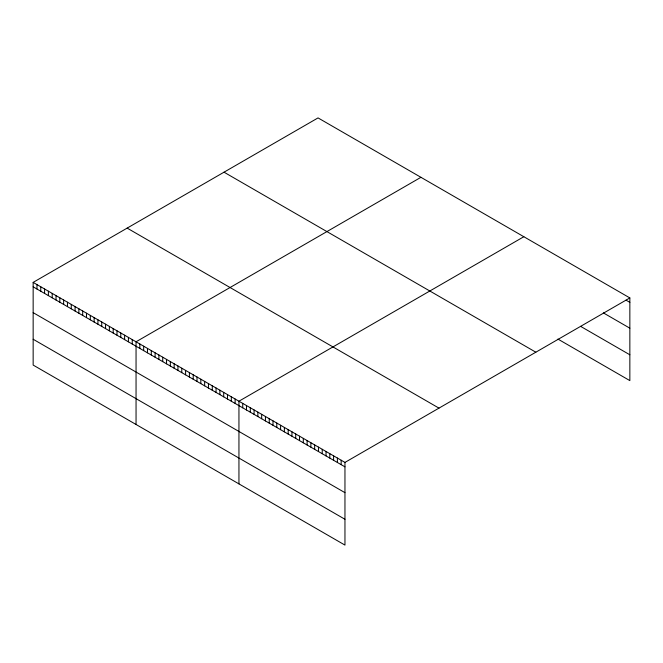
<?xml version="1.0" encoding="UTF-8"?>
<svg xmlns="http://www.w3.org/2000/svg" width="663" height="663" viewBox="0 0 663 663"><rect width="100%" height="100%" fill="white"/><g stroke="black" fill="none" stroke-linecap="round" stroke-linejoin="round"><path stroke-width="0.99" d="M629.85 297.927L344.959 462.409L344.959 545.094L33.15 365.073L33.15 282.388L318.041 117.906L629.85 297.927L629.85 380.612L557.914 339.075M420.939 177.311L136.048 341.793L136.048 424.477M523.836 236.724L238.945 401.206L238.945 483.882M626.063 300.173L629.85 302.361M603.347 312.878L629.85 328.185M580.631 326.37L629.85 354.788M224.028 172.189L535.837 352.202M127.163 228.113L438.972 408.126M33.15 282.388L344.959 462.409M33.15 286.822L344.959 466.843M33.15 312.646L344.959 492.667M33.15 339.249L344.959 519.27M341.172 460.221L341.172 464.655M337.384 458.034L337.384 462.467M333.597 455.854L333.597 460.279M329.809 453.666L329.809 458.1M326.022 451.478L326.022 455.912M322.235 449.29L322.235 453.724M318.455 447.111L318.455 451.536M314.668 444.923L314.668 449.357M310.881 442.735L310.881 447.169M307.093 440.547L307.093 444.981M303.306 438.367L303.306 442.793M299.519 436.179L299.519 440.613M295.731 433.992L295.731 438.425M291.952 431.804L291.952 436.237M288.165 429.624L288.165 434.05M284.377 427.436L284.377 431.862M280.59 425.248L280.59 429.682M276.803 423.06L276.803 427.494M273.015 420.872L273.015 425.306M269.228 418.693L269.228 423.118M265.449 416.505L265.449 420.939M261.661 414.317L261.661 418.751M257.874 412.129L257.874 416.563M254.086 409.949L254.086 414.375M250.299 407.762L250.299 412.195M246.512 405.574L246.512 410.007M242.724 403.386L242.724 407.82M235.133 399.002L235.133 403.435M231.321 396.805L231.321 401.231M227.508 394.601L227.508 399.035M223.696 392.405L223.696 396.83M219.884 390.2L219.884 394.634M216.072 388.004L216.072 392.43M212.268 385.8L212.268 390.234M208.455 383.604L208.455 388.029M204.643 381.399L204.643 385.833M200.831 379.203L200.831 383.628M197.019 376.998L197.019 381.432M193.206 374.802L193.206 379.228M189.403 372.598L189.403 377.032M185.59 370.402L185.59 374.827M181.778 368.197L181.778 372.631M177.966 366.001L177.966 370.426M174.154 363.796L174.154 368.23M170.341 361.6L170.341 366.026M166.537 359.396L166.537 363.83M162.725 357.2L162.725 361.633M158.913 354.995L158.913 359.429M155.101 352.799L155.101 357.233M151.288 350.594L151.288 355.028M147.476 348.398L147.476 352.832M143.664 346.194L143.664 350.628M139.86 343.998L139.86 348.431M132.235 339.597L132.235 344.031M128.423 337.392L128.423 341.826M124.611 335.196L124.611 339.63M120.799 332.992L120.799 337.426M116.995 330.796L116.995 335.229M113.182 328.591L113.182 333.025M109.37 326.395L109.37 330.829M105.558 324.199L105.558 328.624M101.746 321.994L101.746 326.428M97.933 319.798L97.933 324.224M94.121 317.594L94.121 322.027M90.317 315.397L90.317 319.823M86.505 313.193L86.505 317.627M82.693 310.997L82.693 315.422M78.88 308.792L78.88 313.226M75.068 306.596L75.068 311.022M71.256 304.392L71.256 308.825M67.452 302.195L67.452 306.621M63.64 299.991L63.64 304.425M59.827 297.795L59.827 302.22M56.015 295.59L56.015 300.024M52.203 293.394L52.203 297.82M48.391 291.19L48.391 295.623M44.587 288.993L44.587 293.419M40.775 286.789L40.775 291.223M36.962 284.593L36.962 289.018"/></g></svg>
